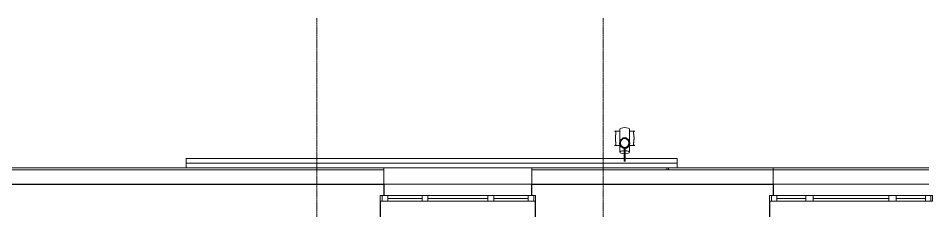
# Model space of a CAD drawing. Header units: millimetres. Extents: x -13069 to 207500, y -71366 to 56785.
# Drawn here: x 4018 to 13562, y 20334 to 22350 of the extents above; entities that cross this region are included whole.
import ezdxf

# ---------------------------------------------------------------- set-up
doc = ezdxf.new("R2010")
doc.units = ezdxf.units.MM
doc.linetypes.add('ADSK_Линия сетки', pattern=[25, 20, -2.5, 0, -2.5])
for name, color, linetype, lineweight in [('_ Окна', 7, 'Continuous', 9), ('Обобщенные модели', 7, 'Continuous', 18), ('Окна', 7, 'Continuous', 9), ('Оси', 7, 'Continuous', 9), ('Стены внутренние', 7, 'Continuous', 18), ('Стены наружные', 7, 'Continuous', 18), ('Стены несущие', 7, 'Continuous', 30), ('Стены отделка', 7, 'Continuous', 30), ('Стены штриховка', 7, 'Continuous', 9)]:
    doc.layers.add(name, color=color, linetype=linetype, lineweight=lineweight)

# ---------------------------------------------------------------- blocks, each defined once
blk = doc.blocks.new('окна_rehau_трехпольное - 1710х630 и 610Н_нов_ ок-10_-6939011-План потолков 1-го этажа')
at = {"layer": '_ Окна', "lineweight": 18}
for p, q in [((-855, 75), (-855, 135)), ((-855, 135), (-779, 135)), ((-779, 135), (-779, 75)), ((-473, 75), (-473, 135)), ((-473, 135), (-397, 135)), ((-397, 135), (-397, 75)), ((397, 75), (397, 135)), ((397, 135), (473, 135)), ((473, 135), (473, 75)), ((779, 135), (779, 75)), ((855, 135), (779, 135)), ((855, 75), (855, 135)), ((-779, 75), (-855, 75)), ((-397, 75), (-473, 75)), ((473, 75), (397, 75)), ((779, 75), (855, 75))]:
    blk.add_line(p, q, dxfattribs=at)
at = {"layer": '_ Окна'}
for p, q in [((-835, 75), (-835, 135)), ((-779, 105), (-473, 105)), ((-397, 105), (397, 105)), ((473, 105), (779, 105)), ((835, 75), (835, 135))]:
    blk.add_line(p, q, dxfattribs=at)
at = {"layer": 'Окна'}
for p, q in [((-855, 135), (-855, 75)), ((-779, 135), (-855, 135)), ((-779, 135), (-473, 135)), ((-397, 135), (-473, 135)), ((-397, 135), (397, 135)), ((473, 135), (397, 135)), ((473, 135), (779, 135)), ((855, 135), (779, 135)), ((855, 75), (855, 135)), ((-855, 75), (-779, 75)), ((-473, 75), (-779, 75)), ((-473, 75), (-397, 75)), ((397, 75), (-397, 75)), ((397, 75), (473, 75)), ((779, 75), (473, 75)), ((779, 75), (855, 75))]:
    blk.add_line(p, q, dxfattribs=at)
blk = doc.blocks.new('окно трехпол с фрамугой - 1590-2240_h___нов_ ок12-2116584-План потолков 1-го этажа')
at = {"layer": '_ Окна', "lineweight": 18}
for p, q in [((-815, 75), (-815, 135)), ((-815, 135), (-735, 135)), ((-735, 135), (-735, 75)), ((-375, 75), (-375, 135)), ((-375, 135), (-315, 135)), ((-315, 135), (-315, 75)), ((315, 75), (315, 135)), ((315, 135), (375, 135)), ((375, 135), (375, 75)), ((735, 135), (735, 75)), ((815, 135), (735, 135)), ((815, 75), (815, 135)), ((-735, 75), (-815, 75)), ((-315, 75), (-375, 75)), ((375, 75), (315, 75)), ((735, 75), (815, 75))]:
    blk.add_line(p, q, dxfattribs=at)
at = {"layer": '_ Окна'}
for p, q in [((-795, 75), (-795, 135)), ((-735, 105), (-375, 105)), ((-315, 105), (315, 105)), ((375, 105), (735, 105)), ((795, 75), (795, 135))]:
    blk.add_line(p, q, dxfattribs=at)
at = {"layer": 'Окна'}
for p, q in [((-815, 135), (-815, 75)), ((-735, 135), (-815, 135)), ((-735, 135), (-375, 135)), ((-315, 135), (-375, 135)), ((-315, 135), (315, 135)), ((375, 135), (315, 135)), ((375, 135), (735, 135)), ((815, 135), (735, 135)), ((815, 75), (815, 135)), ((-815, 75), (-735, 75)), ((-375, 75), (-735, 75)), ((-375, 75), (-315, 75)), ((315, 75), (-315, 75)), ((315, 75), (375, 75)), ((735, 75), (375, 75)), ((735, 75), (815, 75))]:
    blk.add_line(p, q, dxfattribs=at)
blk = doc.blocks.new('Водосток - Тип 1 _карниз больше 490мм_-5137789-План потолков 1-го этажа')
at = {"layer": 'Обобщенные модели', "lineweight": 9}
h = blk.add_hatch(dxfattribs=at)
h.set_pattern_fill('FP_80', color=256, style=0, pattern_type=2)
h.set_pattern_definition([(45, (-10250, -20882.53), (-106.066, 106.066), [])])
h.paths.add_polyline_path([(125, 110), (146.7, 115), (164.1, 128.8), (173.7, 148.9), (173.3, 172.1), (164.1, 191.2), (144.7, 205.5), (122.5, 209.4), (103.3, 205), (85.9, 191.2), (76.3, 171.1), (76.3, 148.9), (85.9, 128.8), (103.3, 115), (124, 110.2)])
at = {"layer": 'Обобщенные модели'}
for p, q in [((75, 184.9), (75, 306.2)), ((75, 263.6), (75, 306.2)), ((175, 306.2), (175, 184.4)), ((175, 306.2), (175, 263.6)), ((18.8, 285), (24.9, 285)), ((225.1, 285), (231.2, 285)), ((24.9, 135), (18.8, 135)), ((75, 173), (75, 183.5)), ((75, 63.8), (75, 147)), ((75, 63.8), (75, 106.4)), ((120, -30), (120, 109.1)), ((130, 109.1), (130, -30)), ((175, 177.5), (175, 173)), ((175, 176.6), (175, 173)), ((175, 147), (175, 63.8)), ((175, 106.4), (175, 63.8)), ((231.2, 135), (225.1, 135)), ((120, -30), (130, -30))]:
    blk.add_line(p, q, dxfattribs=at)
at = {"layer": 'Обобщенные модели', "flags": 128}
for points in [[(75, 263.6), (75, 258), (75, 252.4), (75, 246.9), (75, 241.5), (75, 236.2), (75, 231.1), (75, 226), (75, 221.1), (75, 216.4), (75, 211.8), (75, 207.3), (75, 203), (75, 198.9), (75, 194.9), (75, 191.2), (75, 187.6), (75, 184.3), (75, 181.1), (75, 178.1), (75, 175.4), (75, 173)], [(75, 190.7), (75, 191.9), (75, 194.6), (75, 197.2), (75, 199.5), (75, 201.6), (75, 203.4), (75, 205.1), (75, 206.5), (75, 207.7), (75, 208.6), (75, 209.3), (75, 209.8), (75, 210)], [(175, 173), (175, 174.3), (175, 177), (175, 179.8), (175, 182.9), (175, 186.2), (175, 189.7), (175, 193.4), (175, 197.2), (175, 201.3), (175, 205.5), (175, 209.9), (175, 214.4), (175, 219.1), (175, 224), (175, 229), (175, 234.1), (175, 239.3), (175, 244.6), (175, 250.1), (175, 255.6), (175, 261.3), (175, 263.6)], [(175, 209.9), (175, 209.5), (175, 208.9), (175, 208.1), (175, 207), (175, 205.7), (175, 204.2), (175, 202.4), (175, 200.4), (175, 198.2), (175, 195.7), (175, 193), (175, 190.2)], [(75, 173), (75, 175.1), (75, 178.8), (75, 182.4)], [(75, 106.4), (75, 112), (75, 117.6), (75, 123.1), (75, 128.5), (75, 133.8), (75, 138.9), (75, 144), (75, 147)], [(175, 146), (175, 141), (175, 135.9), (175, 130.7), (175, 125.4), (175, 119.9), (175, 114.4), (175, 108.7), (175, 106.4)]]:
    blk.add_lwpolyline(points, dxfattribs=at)
at = {"layer": 'Обобщенные модели'}
for start, end in [(90, 270), (270, 90)]:
    blk.add_arc((125, 160), 52, start, end, dxfattribs=at)
at = {"layer": 'Обобщенные модели', "lineweight": 40}
for start, end in [(90, 270), (270, 90)]:
    blk.add_arc((125, 160), 50, start, end, dxfattribs=at)
at = {"layer": 'Обобщенные модели'}
for centre, major_axis, start_param, end_param in [((125, 306.2), (-50, 0), 4.712389, 6.283185), ((125, 306.2), (-50, 0), 4.712389, 6.283185), ((125, 306.2), (-50, 0), 3.141593, 4.712389), ((125, 306.2), (-50, 0), 3.141593, 4.712389), ((125, 63.8), (50, 0), 1.668501, 4.614684), ((125, 63.8), (50, 0), 1.668501, 4.614684), ((125, 63.8), (50, 0), 4.805661, 7.758507), ((125, 63.8), (50, 0), 4.805661, 7.758507)]:
    blk.add_ellipse(centre, major_axis=major_axis, ratio=0.309017, start_param=start_param, end_param=end_param, dxfattribs=at)
for points, knots in [([(18.8, 135), (21.1, 135), (25.1, 135.7), (28.9, 138.6), (30.8, 142.1), (31.6, 144.9), (32, 147.4), (32.1, 149.4), (32.2, 151.5), (32.2, 153.8), (32.1, 156.2), (31.9, 158.7), (31.6, 161.4), (31.3, 164.1), (31, 167), (30.6, 169.9), (30.2, 172.9), (29.8, 176), (29.4, 179.2), (29, 182.4), (28.7, 185.7), (28.3, 190.2), (27.8, 195.9), (27.4, 205.3), (27.4, 214.8), (27.8, 224.1), (28.3, 229.8), (28.7, 234.3), (29, 237.6), (29.4, 240.8), (29.8, 244), (30.2, 247.1), (30.6, 250.1), (31, 253.1), (31.3, 255.9), (31.6, 258.6), (31.9, 261.3), (32.1, 263.8), (32.2, 266.2), (32.2, 268.5), (32.1, 270.6), (32, 272.7), (31.6, 275.1), (30.8, 277.9), (28.9, 281.5), (25.1, 284.3), (21.1, 285), (18.8, 285)], [-1, -1, -1, -1, -0.941176, -0.882353, -0.852941, -0.823529, -0.808824, -0.794118, -0.779412, -0.764706, -0.75, -0.735294, -0.720588, -0.705882, -0.691176, -0.676471, -0.661765, -0.647059, -0.632353, -0.617647, -0.602941, -0.588235, -0.558824, -0.529412, -0.470588, -0.441176, -0.411765, -0.397059, -0.382353, -0.367647, -0.352941, -0.338235, -0.323529, -0.308824, -0.294118, -0.279412, -0.264706, -0.25, -0.235294, -0.220588, -0.205882, -0.191176, -0.176471, -0.147059, -0.117647, -0.058824, 0, 0, 0, 0]), ([(18.8, 285), (22.1, 285), (28.9, 285), (39.4, 285), (48.4, 285), (56, 285), (60.8, 285), (64.9, 285), (67.9, 285), (71, 285), (73.2, 285), (74.3, 285)], [-1, -1, -1, -1, -0.875, -0.75, -0.625, -0.5625, -0.5, -0.46875, -0.4375, -0.40625, -0.375, -0.375, -0.375, -0.375]), ([(175.7, 285), (176.8, 285), (179, 285), (182.1, 285), (185.1, 285), (189.2, 285), (194, 285), (201.6, 285), (210.6, 285), (221.1, 285), (227.9, 285), (231.2, 285)], [-0.625, -0.625, -0.625, -0.625, -0.59375, -0.5625, -0.53125, -0.5, -0.4375, -0.375, -0.25, -0.125, 0, 0, 0, 0]), ([(231.2, 285), (228.9, 285), (224.9, 284.3), (221.1, 281.4), (219.2, 277.9), (218.4, 275.1), (218, 272.6), (217.9, 270.6), (217.8, 268.5), (217.8, 266.2), (217.9, 263.8), (218.1, 261.3), (218.4, 258.6), (218.7, 255.9), (219, 253), (219.4, 250.1), (219.8, 247.1), (220.2, 244), (220.6, 240.8), (221, 237.6), (221.3, 234.3), (221.7, 229.8), (222.2, 224.1), (222.6, 214.7), (222.6, 205.2), (222.2, 195.9), (221.7, 190.2), (221.3, 185.7), (221, 182.4), (220.6, 179.2), (220.2, 176), (219.8, 172.9), (219.4, 169.9), (219, 166.9), (218.7, 164.1), (218.4, 161.4), (218.1, 158.7), (217.9, 156.2), (217.8, 153.8), (217.8, 151.5), (217.9, 149.4), (218, 147.3), (218.4, 144.9), (219.2, 142.1), (221.1, 138.5), (224.9, 135.7), (228.9, 135), (231.2, 135)], [-1, -1, -1, -1, -0.941176, -0.882353, -0.852941, -0.823529, -0.808824, -0.794118, -0.779412, -0.764706, -0.75, -0.735294, -0.720588, -0.705882, -0.691176, -0.676471, -0.661765, -0.647059, -0.632353, -0.617647, -0.602941, -0.588235, -0.558824, -0.529412, -0.470588, -0.441176, -0.411765, -0.397059, -0.382353, -0.367647, -0.352941, -0.338235, -0.323529, -0.308824, -0.294118, -0.279412, -0.264706, -0.25, -0.235294, -0.220588, -0.205882, -0.191176, -0.176471, -0.147059, -0.117647, -0.058824, 0, 0, 0, 0]), ([(74.3, 135), (73.2, 135), (71, 135), (67.9, 135), (64.9, 135), (60.8, 135), (56, 135), (48.4, 135), (39.4, 135), (28.9, 135), (22.1, 135), (18.8, 135)], [-0.625, -0.625, -0.625, -0.625, -0.59375, -0.5625, -0.53125, -0.5, -0.4375, -0.375, -0.25, -0.125, 0, 0, 0, 0]), ([(231.2, 135), (227.9, 135), (221.1, 135), (210.6, 135), (201.6, 135), (194, 135), (189.2, 135), (185.1, 135), (182.1, 135), (179, 135), (176.8, 135), (175.7, 135)], [-1, -1, -1, -1, -0.875, -0.75, -0.625, -0.5625, -0.5, -0.46875, -0.4375, -0.40625, -0.375, -0.375, -0.375, -0.375])]:
    blk.add_open_spline(points, degree=3, knots=knots, dxfattribs=at)

msp = doc.modelspace()

# ---------------------------------------------------------------- linework, layer by layer
at = {"layer": 'Оси', "linetype": 'ADSK_Линия сетки'}
for p, q in [((7149.565, -6603.62), (7149.565, 22349.663)), ((10149.565, -6603.62), (10149.565, 22349.663))]:
    msp.add_line(p, q, dxfattribs=at)
at = {"layer": 'Стены внутренние'}
for p, q in [((9401.649, 20612.525), (7851.649, 20612.525)), ((13561.859, 20612.525), (11931.859, 20612.525))]:
    msp.add_line(p, q, dxfattribs=at)
at = {"layer": 'Стены наружные'}
for p, q in [((10370.277, 20882.525), (5778.707, 20882.525)), ((5778.707, 20782.525), (5778.707, 20882.525)), ((10925, 20832.525), (5778.707, 20832.525)), ((10925, 20882.525), (10379.83, 20882.525)), ((10925, 20882.525), (10925, 20782.525)), ((7851.649, 20783.525), (7851.649, 20782.525)), ((9401.649, 20783.525), (7851.649, 20783.525)), ((9401.649, 20782.525), (7851.649, 20782.525)), ((9401.649, 20782.525), (9401.649, 20783.525)), ((10875, 20783.525), (10910, 20783.525)), ((13561.859, 20782.525), (11931.859, 20782.525)), ((11931.859, 20762.525), (13561.859, 20762.525))]:
    msp.add_line(p, q, dxfattribs=at)
at = {"layer": 'Стены несущие'}
for p, q in [((3359.266, 20612.525), (7851.649, 20612.525)), ((7851.649, 20612.525), (7851.649, 20492.525)), ((9401.649, 20612.525), (11931.859, 20612.525)), ((9401.649, 20492.525), (9401.649, 20612.525)), ((11931.859, 20612.525), (11931.859, 20492.525)), ((7811.649, 20432.525), (7811.649, 20102.525)), ((9441.649, 20102.525), (9441.649, 20432.525)), ((11891.859, 20432.525), (11891.859, 20102.525))]:
    msp.add_line(p, q, dxfattribs=at)
at = {"layer": 'Стены отделка', "lineweight": 9}
for p, q in [((3508.505, 20783.525), (7851.649, 20783.525)), ((7851.649, 20782.525), (3508.505, 20782.525)), ((7851.649, 20782.525), (7851.649, 20612.525)), ((9401.649, 20783.525), (10855, 20783.525)), ((9401.649, 20612.525), (9401.649, 20782.525)), ((11931.859, 20782.525), (9401.649, 20782.525)), ((9401.649, 20762.525), (9402.649, 20762.525)), ((10815, 20762.525), (10815, 20782.525)), ((10835, 20782.525), (10835, 20762.525)), ((10835, 20762.525), (11931.859, 20762.525)), ((10855, 20783.525), (10855, 20782.525)), ((11931.859, 20782.525), (11931.859, 20612.525))]:
    msp.add_line(p, q, dxfattribs=at)
at = {"layer": 'Стены штриховка'}
for p, q in [((7851.649, 20762.525), (3508.505, 20762.525)), ((9402.649, 20762.525), (10835, 20762.525))]:
    msp.add_line(p, q, dxfattribs=at)

# ---------------------------------------------------------------- block references
at = {"layer": 'Обобщенные модели'}
msp.add_blockref('Водосток - Тип 1 _карниз больше 490мм_-5137789-План потолков 1-го этажа', (10250, 20882.525), dxfattribs=at)
at = {"layer": 'Окна'}
for name, p in [('окно трехпол с фрамугой - 1590-2240_h___нов_ ок12-2116584-План потолков 1-го этажа', (8626.649, 20357.525)), ('окна_rehau_трехпольное - 1710х630 и 610Н_нов_ ок-10_-6939011-План потолков 1-го этажа', (12746.859, 20357.525))]:
    msp.add_blockref(name, p, dxfattribs=at)

doc.saveas('drawing.dxf')
